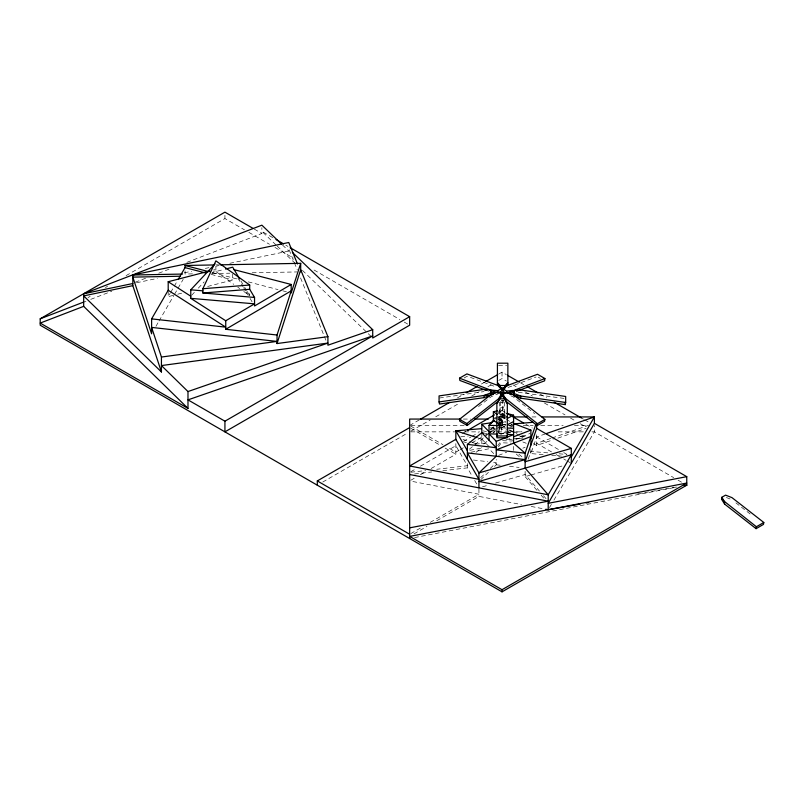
<?xml version="1.0" encoding="UTF-8"?>
<svg xmlns="http://www.w3.org/2000/svg" width="804" height="804" viewBox="0 0 804 804"><rect width="100%" height="100%" fill="white"/><g stroke="black" fill="none" stroke-linecap="round" stroke-linejoin="round"><path stroke-width="0.6" stroke-dasharray="4.02 3.01" d="M498.56 424.532L502.028 410.532L505.274 412.412M498.56 430.934L502.028 416.934L505.776 416.934M498.56 433.065L502.028 419.065L494.54 419.065M528.198 459.235L530.891 451.456L550.489 453.074M543.142 454.602L530.891 453.597L536.67 436.934L544.911 434.07M498.852 425.628L501.304 425.718L502.389 422.793L498.349 422.964M504.982 427.969L501.304 427.849L502.389 424.934L502.389 401.467M498.42 412.392L499.505 410.311M498.42 418.794L499.505 416.703L505.636 415.246L497.696 413.166M172.981 295.43L168.197 296.666L170.076 293.44M170.699 292.365L176.93 281.601M155.946 326.334L158.418 322.062M159.041 320.997L173.905 295.369M174.518 294.304L183.191 279.35M549.474 507.585L551.373 504.389M553.906 500.118L594.397 431.859L594.397 425.467M497.696 445.707L499.867 442.672M498.42 446.823L501.304 442.783L511.123 443.115M490.48 430.029L492.651 427.527M495.535 430.592L493.365 433.095L493.365 426.693M191.613 295.309L194.96 291.741M198.307 288.164L204.166 281.913M211.693 273.862L215.884 269.4L213.492 270.013M480.671 477.656L485.867 472.662M490.199 468.491L496.259 462.662L492.651 462.24M480.671 479.787L488.46 472.29M494.52 466.461L496.259 464.792L496.259 459.456M469.315 449.235L487.596 434.461M488.561 433.688L495.294 428.241M483.747 443.969L487.596 440.863M476.048 452.33L481.827 447.657M478.511 406.593L491.314 396.593L498.028 393.859M499.505 416.703L503.023 417.276L505.636 415.246M504.46 414.995L502.389 416.402L498.42 414.522M88.008 297.601L90.189 296.354M105.394 287.571L107.575 286.314M126.047 275.651L224.929 218.557L244.486 229.843M464.069 378.011L467.235 376.182L495.244 386.654M409.658 425.467L419.447 419.819M457.476 397.859L463.998 394.091M481.385 384.061L484.641 382.171M498.771 374.021L502.028 372.141L506.379 374.644M322.726 482.048L407.487 433.115M410.754 431.235L430.311 419.939M435.738 416.804L459.647 403.005M471.606 396.101L479.204 391.709M487.897 386.694L491.164 384.814M498.771 380.423L502.028 378.533L506.379 381.046M462.29 433.477L466.581 430.994M498.802 412.392L502.028 410.532L502.028 425.467L496.661 428.562M410.733 471.767L416.11 468.672M420.402 466.189L455.848 445.728L467.395 465.727L436.683 469.275M463.365 441.386L470.883 437.044M471.958 436.431L478.4 432.703M498.802 420.924L502.028 419.065M459.064 450.27L455.848 452.129L447.255 447.165M460.139 449.647L463.365 447.788M471.958 442.823L486.993 434.14M488.068 433.527L495.586 429.185M410.733 480.3L416.11 477.204M420.402 474.722L425.768 471.626M431.145 468.521L455.848 454.26L455.848 440.391M509.605 425.758L512.58 424.04M510.6 427.316L512.58 426.17M410.743 533.625L422.653 526.751M430.23 522.379L478.933 494.259L410.874 481.154M413.99 533.886L426.984 526.389M436.723 520.761L478.933 496.39L521.474 504.57M497.334 416.603L501.304 419.316L505.394 417.226M501.304 427.849L507.445 424.723M497.334 431.537L501.304 434.25L505.394 432.16M508.46 432.733L512.55 430.653M515.776 439.577L530.067 433.386M83.676 302.073L86.018 301.178M90.711 299.369L111.816 291.249M135.263 282.224L145.815 278.164M158.71 273.199L171.604 268.234M186.85 262.365L261.873 233.492L261.873 227.643M498.56 455.376L506.651 452.26M522.811 448.17L525.123 447.285M508.038 387.468L536.047 376.996M550.8 438.431L536.67 443.326L551.815 452.079M551.986 438.019L588.508 425.366M533.414 443.587L536.67 445.466L553.162 439.748M557.875 438.12L586.146 428.321M482.49 486.832L487.224 485.465M495.515 483.073L525.123 474.521L539.454 491.073M525.123 471.325L525.123 476.661L529.856 475.295M531.042 474.953L563.011 465.717M490.229 431.366L494.962 430.06M215.884 266.194L215.884 271.531L224.296 269.35M177.754 294.194L182.538 292.957M207.623 286.465L232.708 279.973L232.708 274.184M499.505 408.171L505.636 406.713M499.505 414.573L505.636 413.115L503.023 415.145L505.364 415.527M494.39 417.919L497.455 417.196M136.509 282.757L157.383 278.405M184.397 272.777L191.764 271.239M205.271 268.425L208.95 267.662M216.316 266.124L218.768 265.611M229.823 263.31L288.757 251.039L288.757 248.898L297.249 269.792M469.797 450.33L481.827 448.019M471.003 452.23L489.043 448.763L494.651 454.592M414.593 537.564L585.774 504.621M587 504.389L676.908 487.083M637.713 493.877L676.948 486.922M497.696 419.567L505.023 418.412M490.37 429.246L495.254 428.482M498.922 427.909L505.023 426.944M509.907 426.17L512.349 425.788M500.138 434.11L505.023 433.346M506.249 433.145L512.349 432.19M478.279 437.989L481.827 439.125L484.269 438.743M439.517 398.01L484.088 391.588M501.425 400.412L503.445 400.181M410.894 472.249L425.628 470.551M414.573 473.958L431.768 471.968M442.823 470.692L467.395 467.858L472.249 476.28M496.259 425.326L506.048 424.522M490.128 427.969L495.033 427.567M460.742 436.793L468.089 436.19M498.701 433.657L512.178 432.552M513.404 432.451L521.967 431.738M506.048 439.456L512.178 438.954M513.404 438.843L523.193 438.039M475.435 444.109L488.912 443.004M518.349 392.322L563.976 398.392M498.349 416.562L505.425 416.271M502.389 424.934L505.425 424.803M216.135 264.908L218.628 264.858M192.508 273.883L185.051 274.013L185.051 270.817M212.407 273.511L229.813 273.189M252.195 272.767L296.967 271.943M498.58 365.559L506.711 365.559M501.565 400.673L503.656 400.673M531.987 416.934L538.228 416.934M463.335 419.065L470.822 419.065M410.914 425.467L464.581 425.467M498.279 425.467L505.776 425.467M507.022 425.467L512.017 425.467M523.243 425.467L533.233 425.467M540.72 425.467L563.192 425.467M574.428 425.467L588.156 425.467M410.914 431.859L454.602 431.859M464.581 431.859L479.566 431.859M490.792 431.859L514.51 431.859M515.756 431.859L521.997 431.859M558.197 431.859L584.407 431.859M591.895 431.859L594.397 431.859L673.722 477.666M519.756 436.532L525.947 436.532M516.047 438.662L520.992 438.662M502.53 440.682L512.349 441.024M559.061 453.788L566.408 454.391M551.715 455.315L561.504 456.119M473.405 460.019L487.837 461.687M496.259 464.792L501.063 465.345M509.485 466.32L519.103 467.436M494.38 418.291L497.415 418.663M500.671 401.97L503.023 402.352L500.721 403.106L500.721 400.965M531.193 506.45L543.353 508.781M482.983 430.843L486.44 431.597M485.284 433.477L487.596 433.979M212.457 272.586L239.873 279.702M248.225 281.862L278.063 289.601M282.837 290.837L286.415 291.762M211.261 274.415L232.708 279.973M498.832 419.859L505.636 421.648L499.505 423.105L498.601 421.336M498.832 428.391L505.636 430.18M462.933 439.466L471.194 442.12M472.38 442.501L478.279 444.391M464.109 441.979L466.471 442.733M498.56 419.819L505.495 422.482M511.264 424.703L513.575 425.597M498.56 426.22L505.495 428.884M506.651 429.326L512.419 431.547M521.655 435.105L525.123 436.441M522.811 441.949L526.278 443.285M508.952 438.753L513.575 440.532M486.38 390.322L488.671 391.216M510.801 395.819L513.042 396.724L534.71 413.648M726.364 497.505L731.962 499.786M538.268 377.176L540.378 378.393M272.747 237.632L261.873 231.351L276.295 245.23M285.782 245.16L287.953 246.416M254.275 229.1L261.873 233.492M520.5 382.804L523.766 384.684M540.057 394.091L546.579 397.859M581.352 417.939L583.523 419.185M584.619 419.819L588.96 422.331M248.838 232.356L269.481 244.275M274.918 247.411L293.39 258.084M314.032 270.003L399.879 319.56M404.231 322.072L409.658 325.208M512.892 384.814L516.158 386.694M524.851 391.709L532.459 396.101M544.409 403.005L565.051 414.924M570.488 418.06L575.925 421.195M580.267 423.708L585.704 426.844M678.063 480.169L682.415 482.681M525.846 424.281L532.338 428.029M502.028 416.934L505.274 418.804M506.359 419.427L509.605 421.306M536.67 436.934L559.393 450.049M563.725 452.551L566.971 454.431M556.147 454.582L559.393 456.451M563.725 458.953L565.895 460.2M566.971 460.823L570.217 462.702M502.028 425.467L505.274 427.336M509.605 429.838L515.022 432.964M516.098 433.587L519.344 435.466M520.429 436.09L522.59 437.336M508.46 431.708L510.51 432.894M410.733 426.08L442.954 444.682M410.733 428.22L440.813 445.577M445.104 448.059L455.848 454.26M497.334 423.004L501.304 425.718M215.884 271.531L233.783 284.325M237.763 287.169L239.753 288.596M243.733 291.44L249.702 295.701L249.702 293.571M735.901 502.862L750.675 514.399M518.902 454.21L522.459 457.285M516.238 454.039L519.796 457.114M282.485 244.999L288.757 251.039M277.199 246.094L296.123 264.305M302.425 270.375L367.307 332.806M368.212 333.67L371.82 337.137M481.827 439.125L489.043 446.632L489.043 443.426M543.434 495.676L546.619 499.344M525.123 476.661L537.856 491.365M541.042 495.043L544.228 498.721M503.746 401.206L503.023 400.211L503.023 417.276M240.888 280.908L244.044 286.194M244.667 287.249L246.557 290.425M247.19 291.48L249.702 295.701M237.853 277.933L242.989 286.566M243.632 287.641L245.562 290.877M246.205 291.952L249.411 297.349M250.054 298.425L252.627 302.736M474.682 480.49L477.114 484.701M498.601 423.467L499.505 425.236L499.505 401.779M300.555 277.913L327.439 344.052M536.67 434.793L536.67 445.466M530.891 449.325L530.891 453.597M513.575 446.391L513.575 451.727M504.46 402.191L504.46 417.125M502.028 372.141L502.028 378.533M501.304 419.316L501.304 434.25M500.41 401.769L500.41 415.457M481.827 432.733L481.827 445.527M478.933 488.922L478.933 496.39M467.395 463.596L467.395 467.858M224.929 215.351L224.929 218.557M168.197 291.339L168.197 296.666"/><path stroke-width="1.21" d="M516.59 391.297L544.609 380.825L544.921 378.543L537.534 374.272L505.696 386.171L503.002 388.945L502.681 391.226L506.369 393.357M502.631 396.121L502.952 394.211L506.641 392.081L513.042 394.563L544.881 419.427L544.559 421.336L537.162 425.607L505.646 400.995L502.631 396.121L537.484 423.688L537.162 425.607M721.55 499.183L721.871 497.264L725.57 495.133L731.962 497.626L763.8 522.479L763.478 524.399L756.092 528.67L724.575 504.058L721.55 499.183L756.413 526.751L756.092 528.67M514.218 390.573L513.766 395.689L520.65 398.181L565.222 404.603L565.674 402.502L565.674 396.472L520.65 389.99L514.218 390.573L513.766 394.684M224.929 421.195L187.985 399.869L372.714 335.871L224.929 421.195L224.929 431.859L409.658 325.208L409.658 316.675L372.714 338.012L372.714 329.69L327.911 345.207L327.911 336.675L277.038 343.549L277.038 335.017L291.189 290.867L225.743 329.288L225.743 320.756L190.769 298.344L190.769 289.812L215.04 263.893M219.864 264.838L300.696 263.34L291.189 292.998L291.189 284.465L233.904 269.621M277.038 343.549L300.696 269.742L327.911 336.675M530.891 438.662L535.896 424.221M536.67 424.13L536.67 428.401L525.123 461.727L571.302 448.391L571.302 463.325M254.546 297.44L202.879 292.988L202.879 288.716L215.884 260.868L249.702 285.038L249.702 289.299L254.546 297.44L254.546 305.972L291.189 284.465M505.786 386.835L507.867 382.714L505.264 385.498L505.264 387.86L500.038 387.86L500.038 385.498L497.425 382.714L499.515 386.835M496.862 403.467L499.475 398.834L504.701 398.834L507.314 403.467L507.314 437.788L496.862 437.788L496.862 403.467L498.168 402.07M571.302 456.923L594.397 416.934L541.966 416.934M546.087 433.668L594.397 416.934L594.397 423.326L548.207 503.324L686.757 476.661L686.757 485.194L502.028 591.844L40.2 325.208L40.2 318.806L224.929 212.155L253.18 228.467M180.076 276.244L132.821 277.119L151.614 333.811L151.614 318.876L168.197 290.264L168.197 281.732L209.924 270.938M178.186 279.45L185.051 267.621L185.051 265.481L213.653 264.958M501.405 394.071L498.701 398.694L466.863 423.557L467.184 425.467L498.701 400.854L498.701 398.694L501.726 395.99L501.405 394.071L497.706 391.94L491.314 394.422L459.476 419.286L459.798 421.206L467.184 425.467M503.284 390.221L505.696 386.171M499.304 399.889L501.726 395.99M489.043 440.23L489.043 425.296L493.365 420.301L493.365 411.769L497.455 410.794M506.57 386.372L507.867 384.875L507.867 363.197L497.425 363.197L497.425 384.875L499.384 387.116M490.48 423.597L494.329 420.482M467.395 459.325L467.395 444.391L481.827 432.733L481.827 424.2L491.596 422.663M225.743 320.756L254.546 303.842L190.769 298.344M459.526 378.161L466.913 373.9L498.751 385.799L501.455 388.563L501.776 390.855L498.078 392.985L459.526 378.161L459.848 380.453L486.691 390.483M420.532 419.185L449.868 402.251M466.169 392.844L477.033 386.563M485.727 381.548L497.686 374.644M317.299 485.194L317.299 480.923L409.658 427.597M495.837 392.734L491.365 392.231L491.365 390.061L497.756 390.694L501.455 388.563M467.657 430.371L494.51 414.874M455.848 439.326L409.658 465.988L478.933 479.325L455.848 439.326L455.848 430.793L481.566 428.673M537.484 423.688L544.881 419.427M502.028 589.714L686.757 483.053L409.658 536.389L502.028 589.714L502.028 591.844M756.413 526.751L763.8 522.479M580.086 504.078L548.207 509.716L548.207 494.792L525.123 468.129L525.123 453.195L513.575 443.195L513.575 415.196L507.445 418.321L506.842 416.583M507.445 424.723L513.575 421.597M507.495 392.875L544.921 378.543M187.985 391.548L327.911 343.077L161.433 365.569L187.985 391.548L187.985 408.402L83.676 306.344L83.676 293.761L261.873 225.17L281.591 244.135M40.2 318.806L83.676 302.073M83.676 306.344L40.2 323.077L187.985 408.402M497.626 434.12L489.043 433.828L496.259 441.326L513.575 434.662L507.445 434.451M513.575 436.793L530.891 430.13L530.891 445.064M490.52 390.01L490.52 393.025L484.088 395.457L439.064 401.94L439.517 404.04L484.088 397.628L490.973 395.126L490.52 390.01L484.088 389.427L439.064 395.91L439.064 401.94M225.502 269.038L232.708 267.179L239.632 278.797M132.821 285.651L83.676 295.892L161.433 371.971L132.821 285.651L132.821 274.988L288.757 242.506L297.48 263.963M83.676 293.761L132.821 283.521M409.658 527.856L548.207 501.183L409.658 474.521M586.216 502.992L588.669 502.56M161.433 357.036L277.038 341.419L151.614 327.409L161.433 357.036L161.433 371.971M500.41 394.131L504.46 393.658L503.746 392.674L500.721 392.432M507.495 393.236L513.093 392.603L513.093 390.442L506.691 391.076L503.002 388.945M491.314 394.422L493.545 394.241M513.404 423.919L532.992 422.301M202.879 288.716L249.702 285.038M202.879 292.988L249.702 289.299M132.821 274.988L182.558 274.063M500.038 385.498L505.264 385.498M513.264 416.934L526.992 416.934M460.843 419.065L409.658 419.065L409.658 538.519M474.571 419.065L488.299 419.065M496.862 435.949L507.314 435.949M489.043 425.296L497.626 425.587M507.445 428.05L513.575 428.261M513.766 395.689L520.65 396.02L565.674 402.502M509.686 394.282L513.042 394.563M190.769 289.812L202.879 290.847M151.614 318.876L225.743 327.158L168.197 290.264M225.743 329.288L277.038 335.017M467.395 444.391L496.259 447.727L481.827 432.733L484.129 433.225M545.785 509.254L548.207 509.716M185.051 265.481L208.879 271.662M185.051 267.621L205.301 272.868M506.771 413.417L513.575 415.196M477.104 437.617L455.848 430.793L467.395 450.793M514.218 393.588L520.65 396.02L520.65 398.181M513.575 423.467L530.891 430.13M484.088 389.427L486.38 390.322M276.003 239.512L283.611 243.903M290.133 247.662L409.658 316.675M594.397 423.326L686.757 476.661M507.465 375.277L519.414 382.171M527.022 386.563L537.886 392.844M554.187 402.251L581.352 417.939M536.67 428.401L571.302 448.391M507.445 413.658L510.691 415.527M512.851 416.784L523.675 423.035M459.476 419.286L466.863 423.557M317.299 480.923L409.658 534.248M168.197 281.732L190.769 296.204M493.365 411.769L497.334 414.472M493.365 420.301L497.334 423.004M292.375 252.376L372.714 329.69M481.827 424.2L489.043 431.698M506.007 402.07L507.314 403.467M721.871 497.264L724.575 501.887L724.575 504.058M502.952 394.211L505.646 398.824L505.646 400.995M490.52 393.025L490.973 395.126L484.088 395.457L484.088 397.628M497.756 390.694L498.078 392.985M565.222 402.191L565.222 404.603M496.259 441.326L496.259 456.26L478.933 472.923L478.933 487.857M300.696 263.34L300.696 271.873M530.891 436.532L525.123 453.195L496.259 449.858L530.891 436.532M571.302 454.793L548.207 494.792L478.933 481.455L571.302 454.793M525.123 459.597L478.933 472.923L467.395 452.923L525.123 459.597M686.757 485.194L684.294 485.666L686.757 485.194"/></g></svg>
